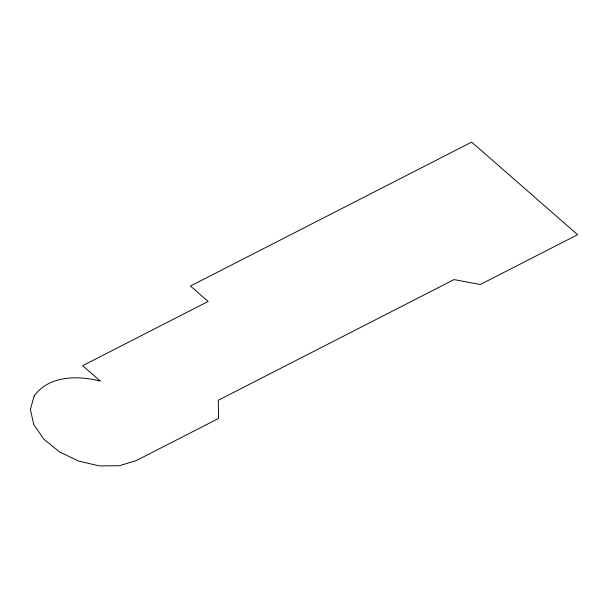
<?xml version="1.0" encoding="UTF-8"?>
<svg xmlns="http://www.w3.org/2000/svg" width="608" height="608" viewBox="0 0 608 608"><rect width="100%" height="100%" fill="white"/><g stroke="black" fill="none" stroke-linecap="round" stroke-linejoin="round"><path stroke-width="0.91" d="M34.071 396.089L30.4 409.594L33.767 424.513L43.791 439.143L59.326 451.812L78.607 461.084L99.431 465.903L119.434 465.72L136.336 460.552L218.53 418.479L218.272 400.262L454.047 279.589L480.259 284.521L577.6 234.703L471.671 142.097L190.479 286.018L208.134 301.454L82.673 365.666L100.328 381.102C77.847 375.379 48.99 375.326 34.071 396.089"/></g></svg>
